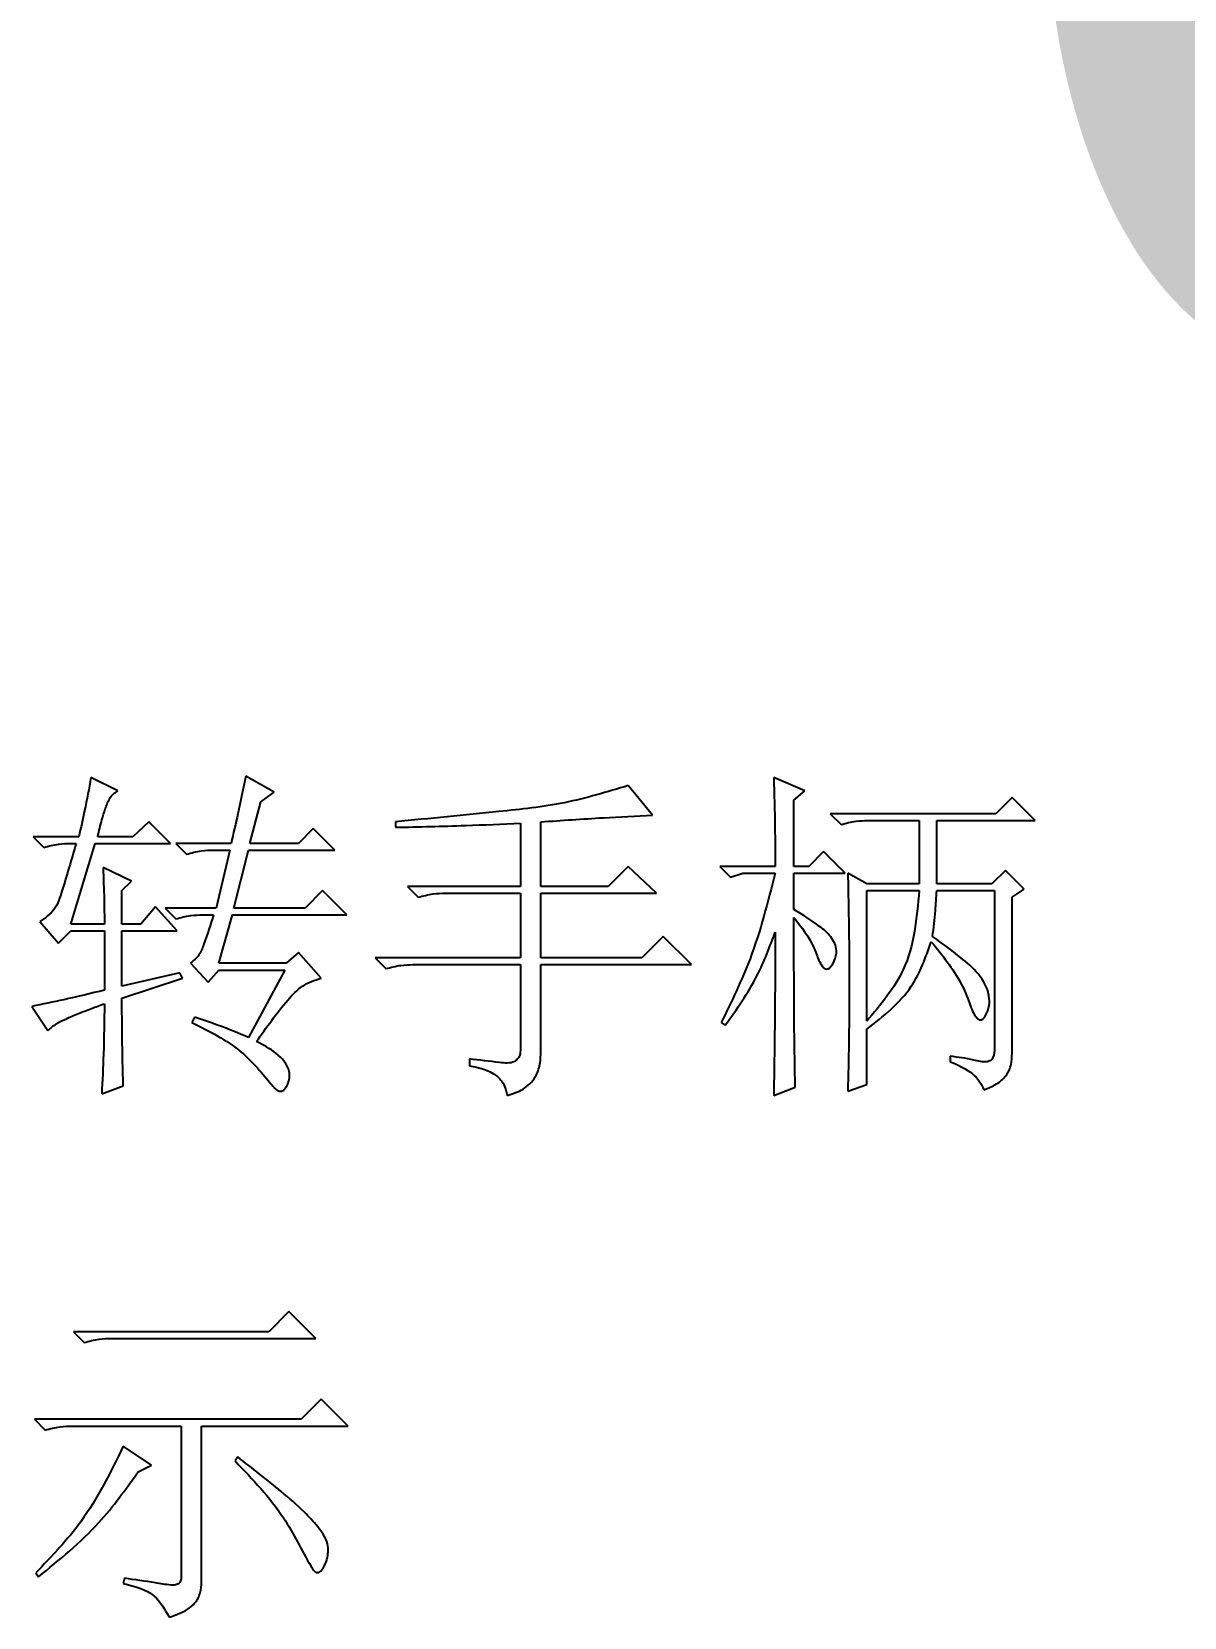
# Model space of a CAD drawing. Extents: x -61205 to 26665, y -81742 to 98141.
# Drawn here: x -37181.77 to -37171.12, y 14438.93 to 14453.58 of the extents above; entities that cross this region are included whole.
import ezdxf
from ezdxf.enums import TextEntityAlignment as Align

# ---------------------------------------------------------------- set-up
doc = ezdxf.new("R2010")
doc.units = 0
doc.header["$LTSCALE"] = 1000
doc.header["$MEASUREMENT"] = 0
doc.layers.add('01', color=7, linetype='CONTINUOUS')
doc.layers.add('02', color=1, linetype='CONTINUOUS')
doc.styles.add('intecad', font='geditxt.shx', dxfattribs={"width": 0.667, "bigfont": 'hzfs_1.shx'})

msp = doc.modelspace()

# ---------------------------------------------------------------- linework, layer by layer
at = {"layer": '01'}
for p, q in [((-37180.97, 14446.566), (-37181.219, 14446.69)), ((-37179.527, 14446.553), (-37179.788, 14446.703)), ((-37176.031, 14446.342), (-37176.255, 14446.616)), ((-37174.625, 14446.566), (-37174.912, 14446.69)), ((-37179.751, 14446.081), (-37179.651, 14446.466)), ((-37179.651, 14446.466), (-37179.527, 14446.553)), ((-37174.725, 14446.479), (-37174.625, 14446.566)), ((-37174.725, 14445.869), (-37174.725, 14446.479)), ((-37172.71, 14446.504), (-37172.859, 14446.354)), ((-37172.498, 14446.292), (-37172.71, 14446.504)), ((-37174.389, 14446.354), (-37174.29, 14446.255)), ((-37172.859, 14446.354), (-37174.389, 14446.354)), ((-37174.041, 14446.292), (-37173.568, 14446.292)), ((-37173.568, 14446.292), (-37173.568, 14445.707)), ((-37173.406, 14445.707), (-37173.406, 14446.292)), ((-37173.406, 14446.292), (-37172.498, 14446.292)), ((-37181.331, 14446.143), (-37181.754, 14446.143)), ((-37181.754, 14446.143), (-37181.654, 14446.043)), ((-37180.833, 14446.143), (-37181.156, 14446.143)), ((-37180.684, 14446.28), (-37180.833, 14446.143)), ((-37180.485, 14446.081), (-37180.684, 14446.28)), ((-37179.166, 14446.218), (-37179.303, 14446.081)), ((-37178.967, 14446.018), (-37179.166, 14446.218)), ((-37178.407, 14446.28), (-37178.407, 14446.23)), ((-37177.25, 14446.267), (-37177.25, 14445.683)), ((-37177.064, 14445.683), (-37177.064, 14446.28)), ((-37181.405, 14446.081), (-37181.355, 14446.081)), ((-37181.405, 14445.334), (-37181.181, 14446.081)), ((-37181.181, 14446.081), (-37180.485, 14446.081)), ((-37180.435, 14446.081), (-37180.335, 14445.981)), ((-37179.925, 14446.081), (-37180.435, 14446.081)), ((-37180.087, 14446.018), (-37179.937, 14446.018)), ((-37179.937, 14446.018), (-37180.062, 14445.484)), ((-37179.9, 14445.484), (-37179.763, 14446.018)), ((-37179.763, 14446.018), (-37178.967, 14446.018)), ((-37179.303, 14446.081), (-37179.751, 14446.081)), ((-37174.451, 14446.006), (-37174.588, 14445.869)), ((-37174.252, 14445.807), (-37174.451, 14446.006)), ((-37180.845, 14445.732), (-37181.107, 14445.857)), ((-37176.255, 14445.869), (-37176.442, 14445.683)), ((-37175.994, 14445.62), (-37176.255, 14445.869)), ((-37174.899, 14445.869), (-37175.409, 14445.869)), ((-37175.409, 14445.869), (-37175.31, 14445.77)), ((-37174.588, 14445.869), (-37174.725, 14445.869)), ((-37180.932, 14445.645), (-37180.845, 14445.732)), ((-37175.31, 14445.77), (-37175.198, 14445.807)), ((-37175.198, 14445.807), (-37174.899, 14445.807)), ((-37174.725, 14445.471), (-37174.725, 14445.807)), ((-37174.725, 14445.807), (-37174.252, 14445.807)), ((-37174.053, 14445.707), (-37174.227, 14445.807)), ((-37173.568, 14445.707), (-37174.053, 14445.707)), ((-37172.896, 14445.707), (-37173.406, 14445.707)), ((-37172.772, 14445.832), (-37172.896, 14445.707)), ((-37172.598, 14445.658), (-37172.772, 14445.832)), ((-37180.932, 14445.334), (-37180.932, 14445.645)), ((-37179.079, 14445.645), (-37179.241, 14445.484)), ((-37178.855, 14445.421), (-37179.079, 14445.645)), ((-37177.25, 14445.683), (-37178.295, 14445.683)), ((-37178.295, 14445.683), (-37178.196, 14445.583)), ((-37177.947, 14445.62), (-37177.25, 14445.62)), ((-37177.25, 14445.62), (-37177.25, 14445.023)), ((-37176.442, 14445.683), (-37177.064, 14445.683)), ((-37177.064, 14445.023), (-37177.064, 14445.62)), ((-37177.064, 14445.62), (-37175.994, 14445.62)), ((-37174.053, 14445.645), (-37173.568, 14445.645)), ((-37174.053, 14444.439), (-37174.053, 14445.645)), ((-37173.406, 14445.645), (-37172.871, 14445.645)), ((-37172.871, 14445.645), (-37172.871, 14444.19)), ((-37172.71, 14445.583), (-37172.598, 14445.658)), ((-37172.71, 14444.14), (-37172.71, 14445.583)), ((-37180.621, 14445.496), (-37180.758, 14445.334)), ((-37180.422, 14445.272), (-37180.621, 14445.496)), ((-37180.534, 14445.484), (-37180.435, 14445.384)), ((-37180.062, 14445.484), (-37180.534, 14445.484)), ((-37180.186, 14445.421), (-37180.087, 14445.421)), ((-37180.037, 14444.974), (-37179.912, 14445.421)), ((-37179.912, 14445.421), (-37178.855, 14445.421)), ((-37179.241, 14445.484), (-37179.9, 14445.484)), ((-37181.691, 14445.359), (-37181.517, 14445.16)), ((-37181.517, 14445.16), (-37181.405, 14445.272)), ((-37181.094, 14445.334), (-37181.405, 14445.334)), ((-37181.405, 14445.272), (-37181.094, 14445.272)), ((-37181.094, 14445.272), (-37181.094, 14444.725)), ((-37180.758, 14445.334), (-37180.932, 14445.334)), ((-37180.932, 14444.762), (-37180.932, 14445.272)), ((-37180.932, 14445.272), (-37180.422, 14445.272)), ((-37175.932, 14445.222), (-37176.131, 14445.023)), ((-37175.67, 14444.961), (-37175.932, 14445.222)), ((-37180.298, 14444.974), (-37180.136, 14444.799)), ((-37179.415, 14444.974), (-37180.037, 14444.974)), ((-37179.303, 14445.073), (-37179.415, 14444.974)), ((-37179.091, 14444.837), (-37179.303, 14445.073)), ((-37177.25, 14445.023), (-37178.594, 14445.023)), ((-37178.594, 14445.023), (-37178.494, 14444.924)), ((-37176.131, 14445.023), (-37177.064, 14445.023)), ((-37180.398, 14444.886), (-37180.932, 14444.762)), ((-37180.932, 14444.65), (-37180.373, 14444.837)), ((-37180.373, 14444.837), (-37180.398, 14444.886)), ((-37180.136, 14444.799), (-37180.037, 14444.911)), ((-37180.037, 14444.911), (-37179.427, 14444.911)), ((-37179.427, 14444.911), (-37179.763, 14444.289)), ((-37178.245, 14444.961), (-37177.25, 14444.961)), ((-37177.25, 14444.961), (-37177.25, 14444.19)), ((-37177.064, 14444.165), (-37177.064, 14444.961)), ((-37177.064, 14444.961), (-37175.67, 14444.961)), ((-37181.766, 14444.575), (-37181.617, 14444.352)), ((-37180.261, 14444.476), (-37180.286, 14444.426)), ((-37175.397, 14444.426), (-37175.359, 14444.401)), ((-37174.053, 14443.854), (-37174.053, 14444.364)), ((-37173.282, 14444.115), (-37173.282, 14444.065)), ((-37177.723, 14444.09), (-37177.723, 14444.028)), ((-37181.119, 14443.767), (-37180.92, 14443.842)), ((-37174.912, 14443.754), (-37174.713, 14443.829)), ((-37174.227, 14443.792), (-37174.053, 14443.854)), ((-37179.39, 14441.757), (-37179.577, 14441.571)), ((-37179.141, 14441.509), (-37179.39, 14441.757)), ((-37181.38, 14441.571), (-37181.281, 14441.471)), ((-37179.577, 14441.571), (-37181.38, 14441.571)), ((-37181.032, 14441.509), (-37179.141, 14441.509)), ((-37179.091, 14440.949), (-37179.278, 14440.762)), ((-37178.843, 14440.7), (-37179.091, 14440.949)), ((-37181.741, 14440.762), (-37181.642, 14440.663)), ((-37179.278, 14440.762), (-37181.741, 14440.762)), ((-37181.393, 14440.7), (-37180.385, 14440.7)), ((-37180.385, 14440.7), (-37180.385, 14439.307)), ((-37180.199, 14439.232), (-37180.199, 14440.7)), ((-37180.199, 14440.7), (-37178.843, 14440.7)), ((-37180.659, 14440.339), (-37180.92, 14440.513)), ((-37180.783, 14440.277), (-37180.659, 14440.339)), ((-37179.863, 14440.414), (-37179.888, 14440.377)), ((-37181.729, 14439.344), (-37181.704, 14439.307)), ((-37180.908, 14439.294), (-37180.92, 14439.245))]:
    msp.add_line(p, q, dxfattribs=at)
for points, knots in [([(-37181.219, 14446.69), (-37181.237, 14446.588), (-37181.271, 14446.404), (-37181.312, 14446.223), (-37181.331, 14446.143)], [0, 0, 0, 0, 0.560009, 1, 1, 1, 1]), ([(-37179.788, 14446.703), (-37179.812, 14446.586), (-37179.854, 14446.378), (-37179.903, 14446.172), (-37179.925, 14446.081)], [0, 0, 0, 0, 0.559998, 1, 1, 1, 1]), ([(-37176.255, 14446.616), (-37176.45, 14446.556), (-37176.841, 14446.438), (-37177.567, 14446.362), (-37178.088, 14446.311), (-37178.407, 14446.28)], [0, 0, 0, 0, 0.279249, 0.559532, 1, 1, 1, 1]), ([(-37174.912, 14446.69), (-37174.907, 14446.537), (-37174.9, 14446.263), (-37174.899, 14445.99), (-37174.899, 14445.869)], [0, 0, 0, 0, 0.559997, 1, 1, 1, 1]), ([(-37181.156, 14446.143), (-37181.144, 14446.195), (-37181.123, 14446.282), (-37181.088, 14446.4), (-37181.057, 14446.482), (-37181.016, 14446.54), (-37180.985, 14446.557), (-37180.97, 14446.566)], [0, 0, 0, 0, 0.340296, 0.560465, 0.780238, 0.890431, 1, 1, 1, 1]), ([(-37177.064, 14446.28), (-37176.871, 14446.293), (-37176.527, 14446.317), (-37176.183, 14446.334), (-37176.031, 14446.342)], [0, 0, 0, 0, 0.560001, 1, 1, 1, 1]), ([(-37174.29, 14446.255), (-37174.244, 14446.267), (-37174.162, 14446.289), (-37174.078, 14446.291), (-37174.041, 14446.292)], [0, 0, 0, 0, 0.559822, 1, 1, 1, 1]), ([(-37178.407, 14446.23), (-37178.191, 14446.234), (-37177.805, 14446.242), (-37177.42, 14446.26), (-37177.25, 14446.267)], [0, 0, 0, 0, 0.560002, 1, 1, 1, 1]), ([(-37181.355, 14446.081), (-37181.398, 14445.935), (-37181.458, 14445.733), (-37181.541, 14445.463), (-37181.642, 14445.393), (-37181.691, 14445.359)], [0, 0, 0, 0, 0.563456, 0.784498, 1, 1, 1, 1]), ([(-37181.654, 14446.043), (-37181.608, 14446.056), (-37181.527, 14446.078), (-37181.442, 14446.08), (-37181.405, 14446.081)], [0, 0, 0, 0, 0.55983, 1, 1, 1, 1]), ([(-37180.335, 14445.981), (-37180.29, 14445.994), (-37180.208, 14446.016), (-37180.124, 14446.018), (-37180.087, 14446.018)], [0, 0, 0, 0, 0.559835, 1, 1, 1, 1]), ([(-37181.107, 14445.857), (-37181.103, 14445.759), (-37181.096, 14445.585), (-37181.095, 14445.411), (-37181.094, 14445.334)], [0, 0, 0, 0, 0.559993, 1, 1, 1, 1]), ([(-37174.899, 14445.807), (-37174.966, 14445.54), (-37175.086, 14445.062), (-37175.302, 14444.621), (-37175.397, 14444.426)], [0, 0, 0, 0, 0.560002, 1, 1, 1, 1]), ([(-37174.227, 14445.807), (-37174.223, 14445.579), (-37174.215, 14445.202), (-37174.214, 14444.678), (-37174.217, 14444.235), (-37174.224, 14443.94), (-37174.227, 14443.792)], [0, 0, 0, 0, 0.339995, 0.560002, 0.780001, 1, 1, 1, 1]), ([(-37178.196, 14445.583), (-37178.15, 14445.595), (-37178.068, 14445.618), (-37177.984, 14445.62), (-37177.947, 14445.62)], [0, 0, 0, 0, 0.559823, 1, 1, 1, 1]), ([(-37173.568, 14445.645), (-37173.591, 14445.391), (-37173.631, 14444.936), (-37173.924, 14444.591), (-37174.053, 14444.439)], [0, 0, 0, 0, 0.559583, 1, 1, 1, 1]), ([(-37173.444, 14445.222), (-37173.435, 14445.301), (-37173.418, 14445.442), (-37173.41, 14445.583), (-37173.406, 14445.645)], [0, 0, 0, 0, 0.5600024, 1, 1, 1, 1]), ([(-37180.435, 14445.384), (-37180.389, 14445.396), (-37180.308, 14445.419), (-37180.223, 14445.42), (-37180.186, 14445.421)], [0, 0, 0, 0, 0.559815, 1, 1, 1, 1]), ([(-37180.087, 14445.421), (-37180.114, 14445.332), (-37180.153, 14445.207), (-37180.214, 14445.047), (-37180.27, 14444.998), (-37180.298, 14444.974)], [0, 0, 0, 0, 0.562329, 0.783282, 1, 1, 1, 1]), ([(-37174.725, 14445.396), (-37174.655, 14445.308), (-37174.558, 14445.186), (-37174.505, 14445.018), (-37174.471, 14444.953), (-37174.445, 14444.925), (-37174.424, 14444.919), (-37174.405, 14444.923), (-37174.387, 14444.938), (-37174.369, 14444.964), (-37174.343, 14445.012), (-37174.319, 14445.105), (-37174.379, 14445.226), (-37174.524, 14445.346), (-37174.644, 14445.421), (-37174.725, 14445.471)], [0, 0, 0, 0, 0.249644, 0.343818, 0.390787, 0.414292, 0.426132, 0.437864, 0.457647, 0.477423, 0.508514, 0.578698, 0.682557, 0.788344, 1, 1, 1, 1]), ([(-37174.713, 14443.829), (-37174.716, 14444.007), (-37174.723, 14444.299), (-37174.724, 14444.707), (-37174.725, 14445.052), (-37174.725, 14445.282), (-37174.725, 14445.396)], [0, 0, 0, 0, 0.339993, 0.559997, 0.779999, 1, 1, 1, 1]), ([(-37175.359, 14444.401), (-37175.253, 14444.551), (-37175.063, 14444.818), (-37174.949, 14445.125), (-37174.899, 14445.26)], [0, 0, 0, 0, 0.559899, 1, 1, 1, 1]), ([(-37174.899, 14445.26), (-37174.899, 14444.979), (-37174.9, 14444.477), (-37174.908, 14443.975), (-37174.912, 14443.754)], [0, 0, 0, 0, 0.559998, 1, 1, 1, 1]), ([(-37174.053, 14444.364), (-37173.899, 14444.485), (-37173.624, 14444.701), (-37173.508, 14445.028), (-37173.456, 14445.173)], [0, 0, 0, 0, 0.559459, 1, 1, 1, 1]), ([(-37173.456, 14445.173), (-37173.356, 14445.049), (-37173.213, 14444.874), (-37173.106, 14444.623), (-37173.068, 14444.499), (-37173.021, 14444.456), (-37173.005, 14444.449), (-37172.988, 14444.452), (-37172.964, 14444.47), (-37172.944, 14444.509), (-37172.921, 14444.572), (-37172.913, 14444.695), (-37172.996, 14444.864), (-37173.194, 14445.041), (-37173.349, 14445.153), (-37173.444, 14445.222)], [0, 0, 0, 0, 0.25026, 0.355481, 0.437753, 0.446692, 0.455471, 0.464325, 0.473159, 0.502693, 0.5323, 0.578695, 0.695496, 0.813849, 1, 1, 1, 1]), ([(-37179.689, 14444.252), (-37179.597, 14444.382), (-37179.469, 14444.562), (-37179.272, 14444.777), (-37179.152, 14444.817), (-37179.091, 14444.837)], [0, 0, 0, 0, 0.561308, 0.78131, 1, 1, 1, 1]), ([(-37178.494, 14444.924), (-37178.449, 14444.936), (-37178.367, 14444.958), (-37178.283, 14444.96), (-37178.245, 14444.961)], [0, 0, 0, 0, 0.559827, 1, 1, 1, 1]), ([(-37181.094, 14444.725), (-37181.219, 14444.695), (-37181.442, 14444.641), (-37181.667, 14444.596), (-37181.766, 14444.575)], [0, 0, 0, 0, 0.559997, 1, 1, 1, 1]), ([(-37181.617, 14444.352), (-37181.592, 14444.373), (-37181.543, 14444.418), (-37181.443, 14444.463), (-37181.335, 14444.51), (-37181.215, 14444.556), (-37181.134, 14444.586), (-37181.094, 14444.6)], [0, 0, 0, 0, 0.168527, 0.338776, 0.559174, 0.77959, 1, 1, 1, 1]), ([(-37181.094, 14444.6), (-37181.096, 14444.445), (-37181.099, 14444.167), (-37181.113, 14443.889), (-37181.119, 14443.767)], [0, 0, 0, 0, 0.560001, 1, 1, 1, 1]), ([(-37180.92, 14443.842), (-37180.924, 14443.992), (-37180.932, 14444.262), (-37180.932, 14444.531), (-37180.932, 14444.65)], [0, 0, 0, 0, 0.559996, 1, 1, 1, 1]), ([(-37180.286, 14444.426), (-37180.125, 14444.346), (-37179.839, 14444.203), (-37179.626, 14443.945), (-37179.521, 14443.817), (-37179.495, 14443.798), (-37179.473, 14443.791), (-37179.458, 14443.792), (-37179.444, 14443.798), (-37179.421, 14443.817), (-37179.399, 14443.858), (-37179.383, 14443.915), (-37179.387, 14444.026), (-37179.506, 14444.155), (-37179.627, 14444.219), (-37179.689, 14444.252)], [0, 0, 0, 0, 0.316136, 0.563935, 0.587485, 0.610922, 0.619804, 0.628599, 0.63748, 0.646309, 0.681581, 0.716848, 0.752197, 0.874469, 1, 1, 1, 1]), ([(-37179.763, 14444.289), (-37179.855, 14444.327), (-37180.019, 14444.395), (-37180.187, 14444.451), (-37180.261, 14444.476)], [0, 0, 0, 0, 0.560015, 1, 1, 1, 1]), ([(-37177.25, 14444.19), (-37177.251, 14444.166), (-37177.253, 14444.13), (-37177.276, 14444.089), (-37177.313, 14444.057), (-37177.374, 14444.049), (-37177.513, 14444.065), (-37177.63, 14444.079), (-37177.723, 14444.09)], [0, 0, 0, 0, 0.124775, 0.187256, 0.249722, 0.37373, 0.49898, 1, 1, 1, 1]), ([(-37177.375, 14443.754), (-37177.323, 14443.77), (-37177.221, 14443.8), (-37177.112, 14443.909), (-37177.065, 14444.04), (-37177.064, 14444.123), (-37177.064, 14444.165)], [0, 0, 0, 0, 0.280254, 0.559133, 0.779308, 1, 1, 1, 1]), ([(-37172.871, 14444.19), (-37172.873, 14444.16), (-37172.874, 14444.118), (-37172.906, 14444.073), (-37172.971, 14444.055), (-37173.096, 14444.092), (-37173.209, 14444.106), (-37173.282, 14444.115)], [0, 0, 0, 0, 0.174699, 0.243436, 0.312168, 0.558878, 1, 1, 1, 1]), ([(-37172.971, 14443.804), (-37172.931, 14443.82), (-37172.852, 14443.853), (-37172.757, 14443.933), (-37172.714, 14444.038), (-37172.711, 14444.106), (-37172.71, 14444.14)], [0, 0, 0, 0, 0.280279, 0.559879, 0.779615, 1, 1, 1, 1]), ([(-37177.723, 14444.028), (-37177.633, 14444.009), (-37177.509, 14443.982), (-37177.397, 14443.859), (-37177.382, 14443.789), (-37177.375, 14443.754)], [0, 0, 0, 0, 0.5586718, 0.7793394, 1, 1, 1, 1]), ([(-37173.282, 14444.065), (-37173.21, 14444.034), (-37173.109, 14443.989), (-37173.008, 14443.889), (-37172.983, 14443.833), (-37172.971, 14443.804)], [0, 0, 0, 0, 0.559692, 0.780076, 1, 1, 1, 1]), ([(-37181.281, 14441.471), (-37181.235, 14441.484), (-37181.154, 14441.506), (-37181.069, 14441.508), (-37181.032, 14441.509)], [0, 0, 0, 0, 0.559815, 1, 1, 1, 1]), ([(-37181.642, 14440.663), (-37181.596, 14440.675), (-37181.514, 14440.697), (-37181.43, 14440.699), (-37181.393, 14440.7)], [0, 0, 0, 0, 0.559815, 1, 1, 1, 1]), ([(-37180.92, 14440.513), (-37181.038, 14440.272), (-37181.249, 14439.841), (-37181.582, 14439.496), (-37181.729, 14439.344)], [0, 0, 0, 0, 0.559722, 1, 1, 1, 1]), ([(-37179.888, 14440.377), (-37179.727, 14440.209), (-37179.446, 14439.917), (-37179.264, 14439.539), (-37179.165, 14439.367), (-37179.143, 14439.349), (-37179.127, 14439.345), (-37179.111, 14439.347), (-37179.095, 14439.359), (-37179.079, 14439.381), (-37179.058, 14439.416), (-37179.036, 14439.47), (-37179.025, 14439.539), (-37179.033, 14439.65), (-37179.123, 14439.773), (-37179.269, 14439.931), (-37179.517, 14440.146), (-37179.728, 14440.309), (-37179.863, 14440.414)], [0, 0, 0, 0, 0.250138, 0.437363, 0.454938, 0.46373, 0.46814, 0.472557, 0.480807, 0.489095, 0.502103, 0.525351, 0.551711, 0.578038, 0.64389, 0.710085, 0.814146, 1, 1, 1, 1]), ([(-37181.704, 14439.307), (-37181.508, 14439.466), (-37181.159, 14439.749), (-37180.898, 14440.116), (-37180.783, 14440.277)], [0, 0, 0, 0, 0.559725, 1, 1, 1, 1]), ([(-37180.385, 14439.307), (-37180.386, 14439.295), (-37180.387, 14439.271), (-37180.41, 14439.24), (-37180.446, 14439.229), (-37180.517, 14439.234), (-37180.671, 14439.26), (-37180.813, 14439.281), (-37180.908, 14439.294)], [0, 0, 0, 0, 0.062355, 0.124173, 0.186251, 0.248788, 0.499191, 1, 1, 1, 1]), ([(-37180.92, 14439.245), (-37180.815, 14439.219), (-37180.628, 14439.173), (-37180.537, 14439.007), (-37180.497, 14438.934)], [0, 0, 0, 0, 0.561174, 1, 1, 1, 1]), ([(-37180.497, 14438.934), (-37180.414, 14438.962), (-37180.299, 14439.001), (-37180.21, 14439.132), (-37180.202, 14439.199), (-37180.199, 14439.232)], [0, 0, 0, 0, 0.559343, 0.779759, 1, 1, 1, 1])]:
    msp.add_open_spline(points, degree=3, knots=knots, dxfattribs=at)

# ---------------------------------------------------------------- texts
at = {"layer": '02', "style": 'intecad', "width": 0.667}
msp.add_text('●', height=8, dxfattribs=at).set_placement((-37169.99, 14454.768, 0), align=Align.MIDDLE)

doc.saveas('drawing.dxf')
